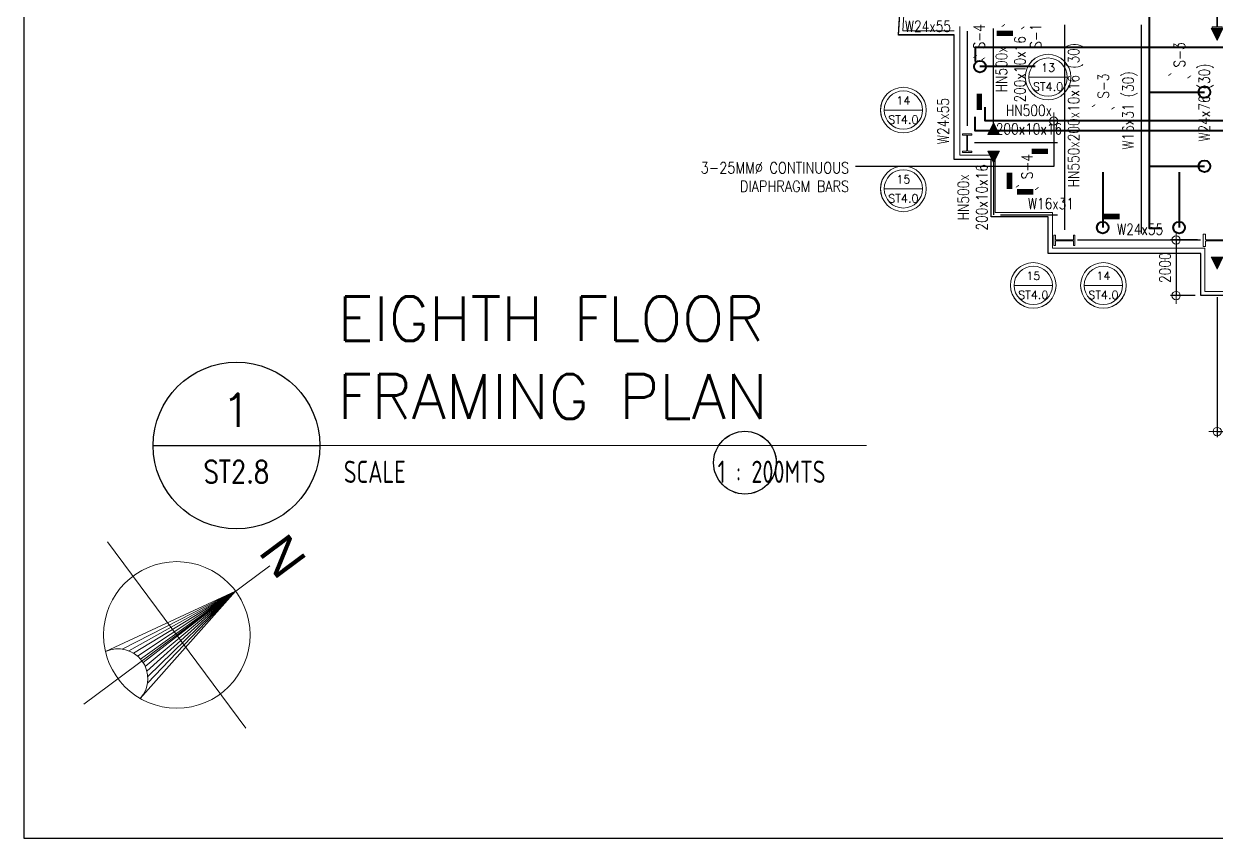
# Model space of a CAD drawing. Header units: millimetres. Extents: x 1935438 to 2130245, y -14991 to 120893.
# Drawn here: x 1935438 to 1978358, y -14991 to 14303 of the extents above; entities that cross this region are included whole.
import ezdxf
from ezdxf.enums import TextEntityAlignment as Align

# ---------------------------------------------------------------- set-up
doc = ezdxf.new("R2010")
doc.units = ezdxf.units.MM
doc.header["$MEASUREMENT"] = 0
doc.layers.get('0').update_dxf_attribs({"lineweight": 0})
for name, color, linetype, lineweight in [('A_ARCHITECTURAL BACKGROUND', 251, 'Continuous', 5), ('A_LINE', 1, 'Continuous', 9), ('ORIENTATIONS', 252, 'Continuous', 9), ('S-ANNO-DIMS', 252, 'Continuous', 5), ('S-ANNO-MARK', 2, 'Continuous', 9), ('S-ANNO-NPLT', 7, 'Continuous', 9), ('S-Anno-Symb', 143, 'Continuous', 15), ('S-Anno-Text', 52, 'Continuous', 15), ('S-BEAM', 5, 'Continuous', 30), ('S-BEAM-IDEN', 2, 'Continuous', 9), ('S-BRACE', 2, 'Continuous', 9), ('S-CONN', 1, 'Continuous', 9), ('S_COL', 2, 'Continuous', 20), ('S_DRB', 4, 'Continuous', 40), ('S_SLAB EDGE', 2, 'Continuous', 30)]:
    doc.layers.add(name, color=color, linetype=linetype, lineweight=lineweight)
doc.layers.add('GUIDE', color=191, linetype='Continuous', plot=False)
doc.layers.add('TARGET-MAIN', color=1, linetype='Continuous')
doc.styles.add('1', font='simplex.shx', dxfattribs={"width": 0.85, "height": 300})
doc.styles.add('ARCHITEXT', font='architxt.shx', dxfattribs={"width": 0.85})
doc.styles.add('ARIAL', font='arial.ttf')
doc.styles.add('ROMANSX', font='ROMANS.shx', dxfattribs={"height": 0.09375})
doc.styles.add('SIMPLEX', font='SIMPLEX.shx', dxfattribs={"width": 0.8, "height": 400})
doc.dimstyles.new('DIM_200', dxfattribs={"dimtxt": 400, "dimasz": 2, "dimexe": 200, "dimexo": 200, "dimgap": 200, "dimtad": 1, "dimdec": 0, "dimrnd": 1, "dimzin": 1, "dimdsep": 46, "dimtxsty": 'SIMPLEX', "dimblk1": 'ESCADIM_ARW', "dimblk2": 'ESCADIM_ARW', "dimsah": 1, "dimcen": 50, "dimclrd": 251, "dimclre": 251, "dimclrt": 52, "dimazin": 0, "dimtfac": 1, "dimtdec": 0, "dimtofl": 0, "dimtmove": 0, "dimatfit": 3, "dimldrblk": 'ESCADIM_ARW', "dimfxl": 1, "dimtolj": 1, "dimtzin": 0, "dimarcsym": 0})
doc.dimstyles.new('ESCA', dxfattribs={"dimtxt": 300, "dimasz": 1, "dimexe": 100, "dimexo": 100, "dimgap": 100, "dimtad": 1, "dimdec": 0, "dimrnd": 1, "dimdsep": 46, "dimtxsty": '1', "dimblk1": 'ESCADIM_ARW', "dimblk2": 'ESCADIM_ARW', "dimsah": 1, "dimcen": 50, "dimclrd": 256, "dimclre": 256, "dimclrt": 52, "dimadec": 0, "dimazin": 0, "dimtfac": 1, "dimtdec": 0, "dimtofl": 0, "dimtmove": 0, "dimatfit": 3, "dimldrblk": 'ESCADIM_ARW', "dimfxl": 1, "dimtolj": 1, "dimtzin": 0, "dimarcsym": 0})

# ---------------------------------------------------------------- blocks, each defined once
blk = doc.blocks.new('ORIENTATION')
at = {"layer": 'ORIENTATIONS', "color": 7, "linetype": 'Continuous'}
for p, q in [((-2490, 3352), (2490, -3352)), ((-3352, -2490), (3352, 2490))]:
    blk.add_line(p, q, dxfattribs=at)
at = {"layer": 'ORIENTATIONS', "color": 2, "linetype": 'Continuous'}
for q in [(-2569, -599), (-1315, -2286)]:
    blk.add_line((2117, 1573), q, dxfattribs=at)
at = {"layer": 'ORIENTATIONS', "color": 8, "linetype": 'Continuous'}
for q in [(-1970, -509), (-1730, -571), (-1556, -658), (-1418, -758), (-1305, -871), (-1211, -997), (-1136, -1138), (-1079, -1300), (-1057, -1738), (-1047, -1491)]:
    blk.add_line((2117, 1573), q, dxfattribs=at)
at = {"layer": 'ORIENTATIONS', "color": 7, "linetype": 'Continuous'}
blk.add_circle((0, 0), 2638, dxfattribs=at)
at = {"layer": 'ORIENTATIONS', "color": 2, "linetype": 'Continuous'}
blk.add_arc((-2117, -1573), 1074, 318.3449, 114.8598, dxfattribs=at)
at = {"layer": 'ORIENTATIONS', "color": 3, "style": 'ARIAL'}
blk.add_text('N', height=1293, rotation=306.6024, dxfattribs=at).set_placement((3818, 2833), align=Align.MIDDLE)
blk = doc.blocks.new('8F PLAN')
at = {"layer": 'A_ARCHITECTURAL BACKGROUND', "ltscale": 10}
for p, q in [((5532, 15385, 0), (6433, 30677, 0)), ((5682, 15536, 0), (6584, 30614, 0)), ((7536, 15536, 0), (5682, 15536, 0)), ((7736, 11059, 0), (7736, 15686, 0)), ((7536, 15385, 0), (5532, 15385, 0)), ((7536, 10909, 0), (7536, 15385, 0)), ((7536, 10909, 0), (8863, 10909, 0)), ((7736, 11059, 0), (9013, 11059, 0)), ((8863, 10909, 0), (8863, 8846, 0)), ((9013, 11059, 0), (9013, 8996, 0)), ((10917, 8846, 0), (8863, 8846, 0)), ((11067, 8996, 0), (9013, 8996, 0)), ((10917, 7519, 0), (10917, 8846, 0)), ((11067, 7716, 0), (11067, 8996, 0)), ((16409, 7519, 0), (10917, 7519, 0)), ((16559, 7716, 0), (11067, 7716, 0)), ((16409, 7519, 0), (16409, 6013, 0)), ((16559, 7716, 0), (16559, 6163, 0)), ((16409, 6013, 0), (24672, 6013, 0)), ((16559, 6163, 0), (24609, 6163, 0))]:
    blk.add_line(p, q, dxfattribs=at)
at = {"layer": 'GUIDE'}
blk.add_circle((0, 0), 1129, dxfattribs=at)
at = {"layer": 'S_SLAB EDGE', "ltscale": 0.05, "elevation": 0}
blk.add_lwpolyline([(24672, 6013), (16409, 6013), (16409, 7519), (10917, 7519), (10917, 8846), (8863, 8846), (8863, 10909), (7536, 10909), (7536, 15385), (5532, 15385), (6433, 30677), (7428, 32054), (6433, 33428), (5532, 48715), (7385, 48715), (7385, 53192), (8863, 53192), (8863, 55255), (10917, 55255), (10917, 56736), (26529, 56736)], dxfattribs=at)
at = {"layer": 'ORIENTATIONS'}
blk.add_blockref('ORIENTATION', (-20452, -6198, 0), dxfattribs=at)
blk = doc.blocks.new('TARGET-DWGLABEL')
at = {"layer": 'TARGET-MAIN'}
blk.add_line((-7.5, 0), (7.5, 0), dxfattribs=at)
blk.add_circle((0, 0), 7.5, dxfattribs=at)
at = {"layer": 'TARGET-MAIN', "color": 2, "style": 'ARCHITEXT', "width": 0.85}
blk.add_text('SCALE', height=2, dxfattribs=at).set_placement((9.66, -2.36), align=Align.MIDDLE_LEFT)
at = {"layer": 'TARGET-MAIN', "color": 6, "style": 'ARCHITEXT', "width": 0.85}
blk.add_attdef('DRAWING_TITLE', text='', height=5, dxfattribs=at).set_placement((9.08, 4.41), align=Align.MIDDLE_LEFT)
at = {"layer": 'TARGET-MAIN', "color": 4, "style": 'ARCHITEXT', "width": 0.85}
blk.add_attdef('DWG_NO.', text='', height=3, dxfattribs=at).set_placement((0, 3.17), align=Align.MIDDLE_CENTER)
at = {"layer": 'TARGET-MAIN', "color": 3, "style": 'ARCHITEXT', "width": 0.85}
blk.add_attdef('SHT_NO.', text='', height=2, dxfattribs=at).set_placement((-0.02, -2.36), align=Align.MIDDLE_CENTER)
at = {"layer": 'TARGET-MAIN', "color": 2, "style": 'ARCHITEXT', "width": 0.85}
blk.add_attdef('SCALE', text='', height=2, dxfattribs=at).set_placement((69.6, -2.36), align=Align.MIDDLE_RIGHT)
blk = doc.blocks.new('8F COLUMN LAYOUT')
at = {"layer": 'GUIDE'}
blk.add_circle((0, 0), 1129, dxfattribs=at)
at = {"layer": 'S_COL', "ltscale": 0.05, "elevation": 0}
for points in [[(17000, 15628), (16818, 15628), (16818, 15677), (16969, 15677, 0.414214), (16987, 15695), (16987, 16305, 0.414214), (16969, 16323), (16818, 16323), (16818, 16372), (17182, 16372), (17182, 16323), (17031, 16323, 0.414214), (17013, 16305), (17013, 15695, 0.414214), (17031, 15677), (17182, 15677), (17182, 15628), (17000, 15628)], [(8000, 11165), (7833, 11165), (7833, 11213), (7967, 11213, 0.414214), (7987, 11234), (7987, 11766, 0.414214), (7967, 11786), (7833, 11786), (7833, 11834), (8167, 11834), (8167, 11786), (8033, 11786, 0.414214), (8013, 11766), (8013, 11234, 0.414214), (8033, 11213), (8167, 11213), (8167, 11165), (8000, 11165)], [(11124, 8000), (11124, 8183), (11177, 8183), (11177, 8033, 0.414214), (11195, 8015), (11804, 8015, 0.414214), (11823, 8033), (11823, 8183), (11876, 8183), (11876, 7817), (11823, 7817), (11823, 7967, 0.414214), (11804, 7985), (11195, 7985, 0.414214), (11177, 7967), (11177, 7817), (11124, 7817), (11124, 8000)], [(17506, 8000), (17506, 7779), (17424, 7779), (17424, 7948, 0.414214), (17395, 7977), (16605, 7977, 0.414214), (16576, 7948), (16576, 7779), (16494, 7779), (16494, 8221), (16576, 8221), (16576, 8052, 0.414214), (16605, 8023), (17395, 8023, 0.414214), (17424, 8052), (17424, 8221), (17506, 8221), (17506, 8000)]]:
    blk.add_lwpolyline(points, format="xyb", dxfattribs=at)
blk = doc.blocks.new('8F FRAMING LAYOUT')
at = {"layer": 'S-CONN'}
for points in [[(5288, 7617), (5499, 7188), (5709, 7617)], [(-2762, 3801), (-2552, 4230), (-2341, 3801)], [(-2762, 3210), (-2552, 2781), (-2341, 3210)], [(5288, -608), (5499, -1037), (5709, -608)]]:
    blk.add_hatch(color=256, dxfattribs=at).paths.add_polyline_path(points)
at = {"layer": 'GUIDE', "ltscale": 0.05}
blk.add_circle((-11500, -8000, 0), 1129, dxfattribs=at)
at = {"layer": 'S-BEAM'}
for p, q in [((0, 7750, 0), (0, 381, 0)), ((2759, 7750, 0), (2759, 250, 0)), ((-3500, 7519, 0), (-3500, 4122, 0)), ((-2552, 3801, 0), (-2552, 7619, 0)), ((-253, 3506, 0), (-3232, 3506, 0)), ((-2552, 3210, 0), (-2552, 921, 0)), ((-2302, 921, 0), (-253, 921, 0)), ((4894, 0, 0), (476, 0))]:
    blk.add_line(p, q, dxfattribs=at)
at = {"layer": 'S-CONN', "color": 1, "elevation": 0}
for points in [[(5709, 7617), (5499, 7188), (5288, 7617), (5710, 7617)], [(-2341, 3801), (-2552, 4230), (-2762, 3801), (-2340, 3801)], [(-2341, 3210), (-2552, 2781), (-2762, 3210), (-2340, 3210)], [(5709, -608), (5499, -1037), (5288, -608), (5710, -608)]]:
    blk.add_lwpolyline(points, dxfattribs=at)
blk = doc.blocks.new('Bubble')
at = {"layer": 'S-ANNO-NPLT'}
blk.add_circle((0, 0), 0.261, dxfattribs=at)
at = {"layer": 'S-Anno-Symb', "color": 0}
blk.add_line((-0.219, 0), (0.219, 0), dxfattribs=at)
blk.add_circle((0, 0), 0.219, dxfattribs=at)
at = {"layer": 'S-Anno-Symb', "style": 'ROMANSX'}
for tag, p in [('1', (0, 0.109)), ('S1', (0, -0.109))]:
    blk.add_attdef(tag, text='', height=0.0937, dxfattribs=at).set_placement(p, align=Align.MIDDLE_CENTER)
at = {"layer": 'S-Anno-Symb', "style": 'ROMANSX', "width": 1.018385, "flags": 8}
blk.add_attdef('LONG', text='', height=0.0937, dxfattribs=at).set_placement((-0.18, -0.125), (0.18, -0.125), align=Align.FIT)
blk = doc.blocks.new('ESCADIM_ARW')
at = {"color": 7}
blk.add_line((-150, 0), (150, 0), dxfattribs=at)
blk.add_circle((0, 0), 75, dxfattribs=at)
blk = doc.blocks.new('*D16')
at = {"color": 251, "lineweight": -2, "ltscale": 0.05, "transparency": 16777216}
for p, q in [((1981396, 6565), (1981396, -564)), ((1978396, 4466), (1978396, -564)), ((1978398, -364), (1981394, -364))]:
    blk.add_line(p, q, dxfattribs=at)
at = {"layer": 'Defpoints', "color": 0, "ltscale": 0.05, "transparency": 16777216}
for p in [(1981396, 6765, 0), (1978396, 4666, 0), (1981396, -364)]:
    blk.add_point(p, dxfattribs=at)
at = {"color": 251, "lineweight": -2, "ltscale": 0.05, "transparency": 16777216, "xscale": 2, "yscale": 2, "zscale": 2, "rotation": 180}
blk.add_blockref('ESCADIM_ARW', (1978396, -364), dxfattribs=at)
at = {"color": 251, "lineweight": -2, "ltscale": 0.05, "transparency": 16777216, "xscale": 2, "yscale": 2, "zscale": 2}
blk.add_blockref('ESCADIM_ARW', (1981396, -364), dxfattribs=at)
at = {"color": 52, "ltscale": 0.05, "transparency": 16777216, "insert": (1979896, 36), "char_height": 400, "attachment_point": 5, "style": 'SIMPLEX'}
blk.add_mtext('\\A1;3000', dxfattribs=at)
blk = doc.blocks.new('*D34')
at = {"color": 251, "lineweight": -2, "ltscale": 0.05, "transparency": 16777216}
for p, q in [((1977690, 6529), (1976716, 6529)), ((1976916, 6527), (1976916, 4531)), ((1977605, 4529), (1976716, 4529))]:
    blk.add_line(p, q, dxfattribs=at)
at = {"layer": 'Defpoints', "color": 0, "ltscale": 0.05, "transparency": 16777216}
for p in [(1977890, 6529, 0), (1976916, 4529), (1977805, 4529, 0)]:
    blk.add_point(p, dxfattribs=at)
at = {"color": 251, "lineweight": -2, "ltscale": 0.05, "transparency": 16777216, "xscale": 2, "yscale": 2, "zscale": 2}
for p, rotation in [((1976916, 6529), 90), ((1976916, 4529), 270)]:
    blk.add_blockref('ESCADIM_ARW', p, dxfattribs=dict(at, rotation=rotation))
at = {"color": 52, "ltscale": 0.05, "transparency": 16777216, "insert": (1976516, 5529), "char_height": 400, "attachment_point": 5, "rotation": 90, "style": 'SIMPLEX'}
blk.add_mtext('\\A1;2000', dxfattribs=at)
blk = doc.blocks.new("ADD' L BARS")
at = {"layer": 'S_DRB'}
for p, q in [((10450, 14250.2, 0), (8460.4, 14250.2, 0)), ((12879.1, 10450, 0), (12879.1, 8460.4, 0)), ((15629.3, 10450, 0), (15629.3, 8460.4, 0))]:
    blk.add_line(p, q, dxfattribs=at)
at = {"layer": 'S_DRB', "color": 4, "elevation": 0}
blk.add_lwpolyline([(22866.9, 12793.6), (22866.9, 12293.6), (8642.5, 12293.6), (8642.5, 12793.6)], dxfattribs=at)
at = {"layer": 'S_DRB'}
for centre in [(8460.4, 14250.2, 0), (12879.1, 8460.4, 0), (15629.3, 8460.4, 0)]:
    blk.add_circle(centre, 210.4, dxfattribs=at)

msp = doc.modelspace()

# ---------------------------------------------------------------- linework, layer by layer
at = {"layer": 'A_LINE', "color": 1}
msp.add_line((1940094.15188, -867.91942), (1965765.4217, -867.91942), dxfattribs=at)
at = {"layer": 'Defpoints', "ltscale": 0.05, "elevation": 0.00004}
msp.add_lwpolyline([(1935437.912, -14990.77017), (2130245.35542, -14990.77017), (2130245.35542, 120893.43399), (1935437.912, 120893.43399)], close=True, dxfattribs=at)
at = {"layer": 'S-ANNO-MARK'}
for points, elevation in [([(1970751.43439, 14284.86177, 29.99952, 29.99952, 0), (1970638.39007, 14197.86063, 0, 0, 0), (1971447.96762, 14197.86063, 29.99952, 29.99952, 0), (1971334.92329, 14110.8595, 0, 0, 0)], 0.00001), ([(1969736.88267, 13173.66925, 29.99952, 29.99952, 0), (1969623.83834, 13086.66811, 0, 0, 0), (1970028.62712, 13086.66811, 29.99952, 29.99952, 0), (1969915.58279, 12999.66698, 0, 0, 0)], 0.00001), ([(1976746.67798, 12521.92103, 29.99952, 29.99952, 0), (1976633.63365, 12434.9199, 0, 0, 0), (1977443.2112, 12434.9199, 29.99952, 29.99952, 0), (1977330.16687, 12347.91877, 0, 0, 0)], 0), ([(1974005.18369, 11399.81042, 29.99952, 29.99952, 0), (1973892.13936, 11312.80928, 0, 0, 0), (1974701.71692, 11312.80928, 29.99952, 29.99952, 0), (1974588.67259, 11225.80815, 0, 0, 0)], 0.00001), ([(1971259.22373, 8503.51265, 29.99952, 29.99952, 0), (1971146.1794, 8416.51152, 0, 0, 0), (1971955.75695, 8416.51152, 29.99952, 29.99952, 0), (1971842.71262, 8329.51038, 0, 0, 0)], 0.00001)]:
    msp.add_lwpolyline(points, format="xyseb", dxfattribs=dict(at, elevation=elevation))
at = {"layer": 'S-ANNO-NPLT'}
for centre in [(1972307.06935, 12385.8293, 0), (1967098.08516, 11200.84676, 0), (1967098.08516, 8366.86292, 0.00002), (1971774.52581, 4894.09294, 0.00002), (1974299.26419, 4894.09294, 0.00001)]:
    msp.add_circle(centre, 821.36597, dxfattribs=at)
at = {"layer": 'S-Anno-Symb', "linetype": 'ByBlock'}
for points, elevation in [([(1971043.78418, 15182.32292, 0, 0, 0), (1971043.78418, 13959.92069, 196.07256, 196.07256, 0), (1970455.5665, 13959.92069, 0, 0, 0)], 0.00001), ([(1967919.45113, 11200.84676, 0, 0, 0), (1969830.3061, 11200.84676, 196.07256, 196.07256, 0), (1969830.3061, 11789.06444, 0, 0, 0)], 0), ([(1972307.06935, 11564.46333, 0, 0, 0), (1972307.06935, 9717.33516, 196.07256, 196.07256, 0), (1971718.85167, 9717.33516, 0, 0, 0)], 0), ([(1967919.45113, 8366.86292, 0, 0, 0), (1970918.08831, 8366.86292, 196.07256, 196.07256, 0), (1970918.08831, 8955.0806, 0, 0, 0)], 0.00002), ([(1971774.52581, 5715.45891, 0, 0, 0), (1971774.52581, 8260.14347, 196.07256, 196.07256, 0), (1971186.30813, 8260.14347, 0, 0, 0)], 0.00002), ([(1974299.26419, 5715.45891, 0, 0, 0), (1974299.26419, 7370.96708, 196.07256, 196.07256, 0), (1974887.48187, 7370.96708, 0, 0, 0)], 0.00001)]:
    msp.add_lwpolyline(points, format="xyseb", dxfattribs=dict(at, elevation=elevation))
at = {"layer": 'S_DRB'}
for p, q in [((1975945.81186, 11848.55615, 0.00001), (1977935.44484, 11848.55615, 0.00001)), ((1975945.81186, 9181.88949, 0.00001), (1977935.44484, 9181.88949, 0.00001))]:
    msp.add_line(p, q, dxfattribs=at)
at = {"layer": 'S_DRB', "color": 4}
for points, elevation in [([(1976404.31758, 6946.20282), (1975954.31758, 6946.20282), (1975954.31758, 54122.12678), (1976404.31758, 54122.12678)], 0), ([(2005064.29162, 12952.28749), (2005064.29162, 13452.28749), (1969687.73622, 13452.28749), (1969687.73622, 12952.28749)], -0.00001), ([(2005064.83186, 10958.86548), (2005064.83186, 10458.86548), (1969688.27646, 10458.86548), (1969688.27646, 10958.86548)], -0.00001)]:
    msp.add_lwpolyline(points, dxfattribs=dict(at, elevation=elevation))
at = {"layer": 'S_DRB'}
for centre in [(1977935.44484, 11848.55615, 0.00001), (1977935.44484, 9181.88949, 0.00001)]:
    msp.add_circle(centre, 210.36702, dxfattribs=at)
at = {"layer": 'S_SLAB EDGE', "ltscale": 0.05, "elevation": 0.00001}
msp.add_lwpolyline([(1986067.89659, 4529.44461), (1977804.57925, 4529.44461), (1977804.57925, 6035.84511), (1972312.99383, 6035.84511), (1972312.99383, 7362.81247), (1970258.77963, 7362.81247), (1970258.77963, 9425.43128), (1968931.57304, 9425.43128), (1968931.57304, 13902.29794), (1966927.38124, 13902.29794), (1967829.26755, 29194.11103), (1968824.11851, 30570.36595), (1967829.26755, 31944.3863), (1966927.38124, 47232.00766), (1968781.25866, 47232.00766), (1968781.25866, 51708.87432), (1970258.77964, 51708.87432), (1970258.77964, 53771.49313), (1972312.99383, 53771.49313), (1972312.99383, 55253.28397), (1987924.96628, 55255.28816)], dxfattribs=at)

# ---------------------------------------------------------------- block references
msp.add_blockref('8F FRAMING LAYOUT', (1972895.50342, 6516.85114, 0.00001))
at = {"layer": 'A_ARCHITECTURAL BACKGROUND'}
msp.add_blockref('8F PLAN', (1961395.81186, -1483.14886, 0), dxfattribs=at)
at = {"layer": 'S-Anno-Symb', "xscale": 3149.760000000242, "yscale": 3149.760000000242, "zscale": 3149.760000000242}
for p, values in [((1972307.06935, 12385.8293, 0), {'1': '13', 'S1': 'ST4.0'}), ((1967098.08516, 11200.84676, 0), {'1': '14', 'S1': 'ST4.0'}), ((1967098.08516, 8366.86292, 0.00002), {'1': '15', 'S1': 'ST4.0'}), ((1971774.52581, 4894.09294, 0.00002), {'1': '15', 'S1': 'ST4.0'}), ((1974299.26419, 4894.09294, 0.00001), {'1': '14', 'S1': 'ST4.0'})]:
    msp.add_blockref('Bubble', p, dxfattribs=at).add_auto_attribs(values)
at = {"layer": 'S-Anno-Text'}
msp.add_blockref('8F COLUMN LAYOUT', (1961395.81186, -1484.77718, 0.00001), dxfattribs=at)
at = {"layer": 'S-BRACE'}
msp.add_blockref("ADD' L BARS", (1961395.81186, -1484.77718, 0.00001), dxfattribs=at)
at = {"layer": 'TARGET-MAIN', "color": 1}
ref = msp.add_blockref('TARGET-DWGLABEL', (1943094.15188, -867.91942), dxfattribs=dict(at, xscale=400, yscale=400, zscale=400))
ref.add_attrib('DWG_NO.', '1', dxfattribs={"color": 4, "height": 1200, "style": 'SIMPLEX', "width": 1.1}).set_placement((1943094.15188, 401.44007), align=Align.MIDDLE_CENTER)
ref.add_attrib('SHT_NO.', 'ST2.8', dxfattribs={"color": 3, "height": 800, "style": 'SIMPLEX', "width": 0.8}).set_placement((1943088.03921, -1810.01287), align=Align.MIDDLE_CENTER)
ref.add_attrib('DRAWING_TITLE', 'EIGHTH FLOOR', dxfattribs={"color": 5, "height": 1600, "style": 'SIMPLEX'}).set_placement((1946725.76478, 3694.72653), align=Align.MIDDLE_LEFT)
ref.add_attrib('DRAWING_TITLE', 'FRAMING PLAN', dxfattribs={"color": 5, "height": 1600, "style": 'SIMPLEX'}).set_placement((1946725.76478, 894.72653), align=Align.MIDDLE_LEFT)
ref.add_attrib('SCALE', '1 : 200MTS', dxfattribs={"color": 2, "height": 800, "style": 'ARCHITEXT', "width": 0.85}).set_placement((1964297.06488, -1810.01287), align=Align.MIDDLE_RIGHT)

# ---------------------------------------------------------------- texts
at = {"layer": 'S-ANNO-DIMS', "color": 52, "char_height": 400, "attachment_point": 5, "style": 'SIMPLEX'}
for s, insert in [('\\A1;W24x55', (1967985.16881, 14213.74108, 0.00002)), ('\\A1;{\\W0.8;HN500x\\P200x10x16}', (1971619.7306, 10856.5163, 0.00001)), ('\\A1;{\\W0.8;W16x31}', (1972411.59123, 7835.62048, 0.00002)), ('\\A1;{\\W0.8;W24x55}', (1975621.2584, 6914.50197, 0.00002))]:
    msp.add_mtext(s, dxfattribs=dict(at, insert=insert))
at = {"layer": 'S-ANNO-DIMS', "color": 52, "char_height": 400, "attachment_point": 5, "rotation": 90, "style": 'SIMPLEX'}
for s, insert in [('\\A1;\\pxqc;S-4', (1969826.23273, 13836.66811, 0.00001)), ('\\A1;\\pxqc;{\\W0.8;S-1}', (1971861.97532, 13858.28069, 0.00001)), ('\\A1;{\\W0.8;HN500x\\P200x10x16}', (1970962.45447, 12668.7398, 0.00001)), ('\\A1;{\\W0.8;HN550x200x10x16 (30)}', (1973294.78257, 11019.55034, -0.00001)), ('\\A1;\\pxqc;S-3', (1977038.42242, 13184.9199, 0)), ('\\A1;\\pxqc;S-3', (1974296.92814, 12062.80928, 0.00001)), ('\\A1;{\\W0.8;W16x31 (30)}', (1975255.03843, 11186.53008, 0)), ('\\A1;{\\W0.8;W24x76 (30)}', (1977996.53271, 11471.62304, 0)), ('\\A1;{\\W0.8;W24x55}', (1968532.2939, 10806.79804, 0.00002)), ('\\A1;\\pxqc;S-4', (1971550.96818, 9166.51152, 0.00001)), ('\\A1;{\\W0.8;HN500x\\P200x10x16}', (1969590.475, 8062.71246, 0.00002))]:
    msp.add_mtext(s, dxfattribs=dict(at, insert=insert))
at = {"layer": 'S-BEAM-IDEN', "insert": (1965147.86589, 9325.37818, -0.00002), "char_height": 400, "attachment_point": 3, "style": '1'}
msp.add_mtext_dynamic_manual_height_columns('3-25MM∅ CONTINUOUS \\PDIAPHRAGM BARS', width=8791.57845, gutter_width=1, heights=[0], dxfattribs=at)

# ---------------------------------------------------------------- dimensions: what is measured, and where the dimension line sits
at = {"ltscale": 0.05}
dim = msp.add_linear_dim(base=(1976916.36454, 4529.44461, -0.00006), p1=(1977889.84386, 6529.44461, 0.00001), p2=(1977804.57925, 4529.44461, 0.00001), angle=90, dimstyle='DIM_200', dxfattribs=at)
dim.commit()
dim.dimension.update_dxf_attribs({"geometry": '*D34', "text_midpoint": (1976516.36454, 5529.44461, -0.00006)})
dim = msp.add_linear_dim(base=(1981395.81186, -364.41767, 0), p1=(1978395.81186, 4665.72356, 0), p2=(1981395.81186, 6765.22282, 0), dimstyle='DIM_200', dxfattribs=at)
dim.commit()
dim.dimension.update_dxf_attribs({"geometry": '*D16', "text_midpoint": (1979895.81186, 35.58233, 0)})

# ---------------------------------------------------------------- leaders
at = {"layer": 'S-ANNO-DIMS', "color": 4}
msp.add_leader([(1972509.03682, 10808.86548, -0.00001), (1972509.03682, 9172.76292, -0.00001), (1965372.19809, 9172.76292, -0.00001)], dimstyle='ESCA', override={"dimasz": 2, "dimtad": 0, "dimfxl": 0.0625}, dxfattribs=at)

doc.saveas('drawing.dxf')
